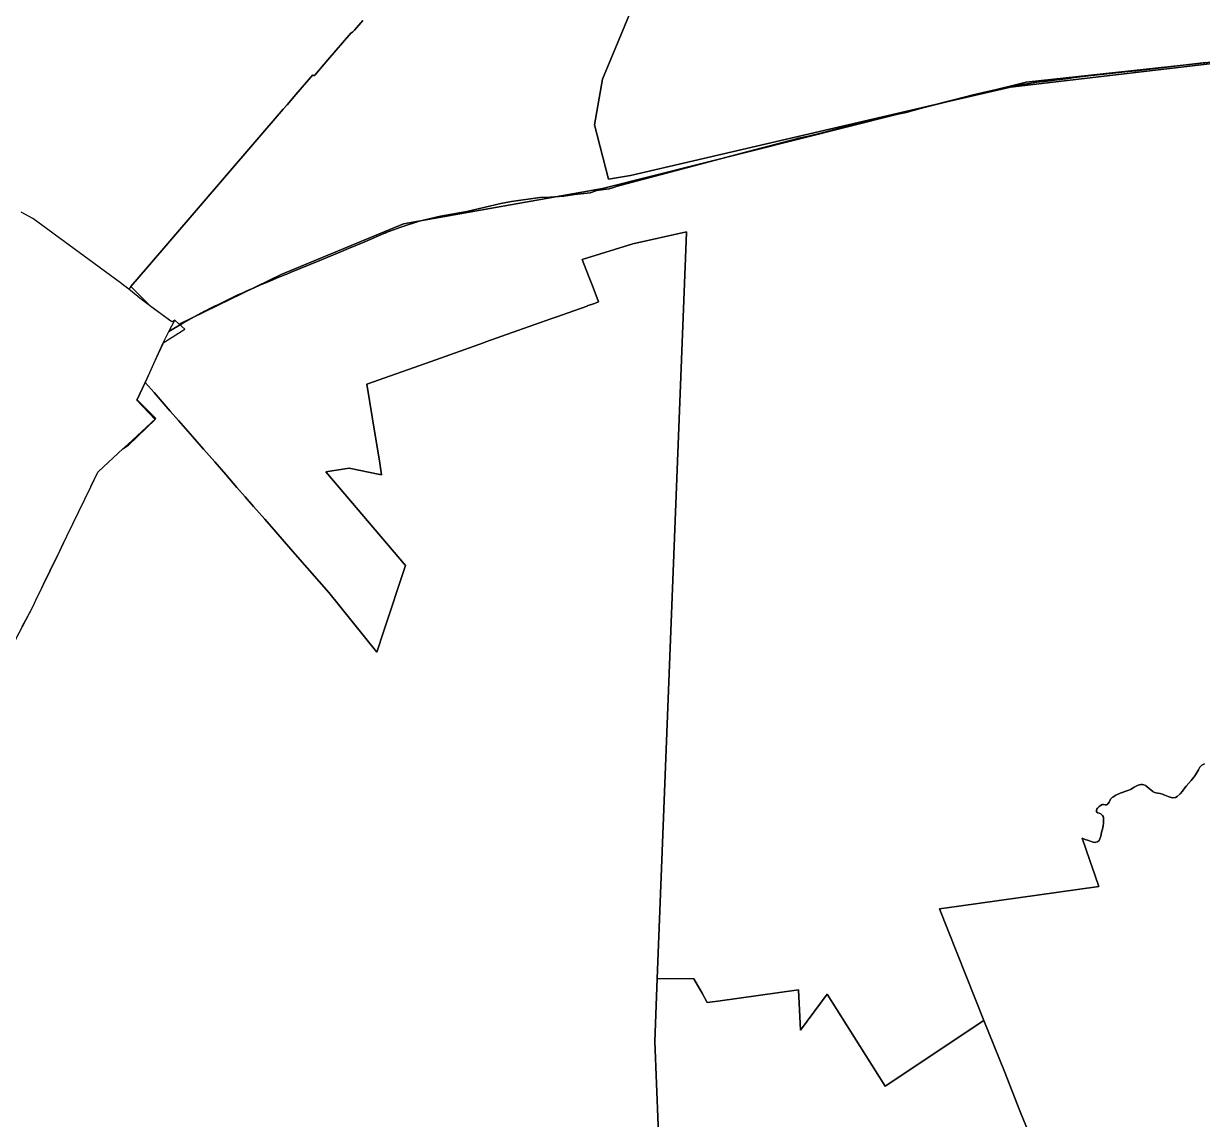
# Model space of a CAD drawing. Header units: inches. Extents: x 11258954 to 11313122, y 3645444 to 3695200.
# Drawn here: x 11269164 to 11276148, y 3663356 to 3669844 of the extents above; entities that cross this region are included whole.
import ezdxf

# ---------------------------------------------------------------- set-up
doc = ezdxf.new("R2010")
doc.units = ezdxf.units.IN
doc.header["$MEASUREMENT"] = 0
for name, color, linetype in [('SchoolBoardDistrict', 253, 'Continuous'), ('SchoolZone_Elementary', 251, 'Continuous'), ('SchoolZone_High', 63, 'Continuous'), ('SchoolZone_Middle', 154, 'Continuous')]:
    doc.layers.add(name, color=color, linetype=linetype)

msp = doc.modelspace()

# ---------------------------------------------------------------- linework, layer by layer
at = {"layer": 'SchoolBoardDistrict'}
for points in [[(11276167, 3669613.75), (11276000, 3669593.5), (11275802, 3669570.25), (11275754, 3669565), (11275706, 3669559.75), (11275582, 3669546.25), (11275471, 3669534), (11275389, 3669525.5), (11275338.013, 3669517.252), (11275338, 3669517.25), (11275287, 3669510.25), (11275227, 3669503.625), (11275167, 3669497), (11275124, 3669490), (11275081, 3669483), (11275010, 3669472.25), (11274875, 3669441.75), (11274789, 3669421.25), (11274675, 3669393.25), (11274526, 3669354.25), (11274392, 3669317.75), (11274324, 3669303.625), (11274053.1015, 3669239.3085), (11274051, 3669238.75), (11273895, 3669198), (11273814, 3669177.75), (11273746, 3669162.75), (11273743.8785, 3669162.1875), (11273456.809, 3669086.033), (11272675.054, 3668878.648), (11272660.6715, 3668874.082), (11272660.1295, 3668873.91), (11272639.553, 3668867.378), (11272639.5165, 3668867.3665), (11272637.875, 3668866.8455), (11272636, 3668866.25), (11272632.689, 3668865.7585), (11272632.575, 3668865.7415), (11272602.022, 3668861.206), (11272560.604, 3668855.058), (11272520.857, 3668842.84), (11272428, 3668832.5), (11272416.156, 3668830.418), (11272364, 3668821.25), (11272284.228, 3668816.755), (11272222.02, 3668814.8985), (11272221.81, 3668814.892), (11272055.503, 3668789.752), (11271992.153, 3668778.34), (11271790, 3668732), (11271634, 3668703.75), (11271507, 3668673.25), (11271399, 3668638.25), (11271313, 3668607), (11271305.865, 3668603.91), (11271298.7525, 3668600.83), (11271298.73, 3668600.82), (11271186, 3668552), (11271088.5315, 3668511.388), (11271048, 3668494.5), (11270918.311, 3668441.627), (11270918.1715, 3668441.57), (11270918, 3668441.5), (11270918.1715, 3668441.625), (11270918.4765, 3668441.847), (11270918.77, 3668442.0615), (11270919.077, 3668442.2855), (11270919.252, 3668442.413), (11270919.077, 3668442.3405), (11270918.9355, 3668442.282), (11270749.2655, 3668372.1125), (11270723, 3668361.25), (11270711.3155, 3668356.42), (11270662.266, 3668336.1465), (11270622.8945, 3668319.873), (11270597.1195, 3668309.2195), (11270573, 3668299.25), (11270563.723, 3668295.1455), (11270530.1055, 3668280.2715), (11270512.645, 3668272.546), (11270509.896, 3668271.33), (11270482.488, 3668259.2035), (11270458.6655, 3668248.663), (11270452.29, 3668245.8425), (11270434, 3668237.75), (11270397.2295, 3668219.9), (11270310.0205, 3668177.564), (11270298.8295, 3668172.131), (11270271.9145, 3668159.0655), (11270245, 3668146), (11270236.411, 3668141.2825), (11270175.3015, 3668107.7165), (11270125.699, 3668080.4715), (11270116.8495, 3668075.611), (11270116.069, 3668075.182), (11270115.178, 3668074.693), (11270108, 3668070.75), (11270025.5555, 3668020.5755), (11270059.398, 3668087.5775), (11270043.164, 3668077.2255), (11270021.9845, 3668091.6465), (11269902.2715, 3668180.0285), (11269862.727, 3668210.6075), (11269786.7665, 3668271.2505), (11269756.7215, 3668294.9545), (11269756.1195, 3668295.429), (11269756.0915, 3668295.451), (11269739.1565, 3668308.8125), (11269219.7815, 3668689.25), (11269149.719, 3668726.75)], [(11269156.287, 3666274.2075), (11269188.3935, 3666335.01), (11269220.5, 3666395.8125), (11269236.9375, 3666429.6875), (11269259.8925, 3666477.018), (11269282.848, 3666524.3485), (11269358.127, 3666679.5615), (11269366.4245, 3666696.6705), (11269389.654, 3666744.5545), (11269421.183, 3666809.5465), (11269492.326, 3666956.242), (11269562.394, 3667100.721), (11269563.469, 3667102.9375), (11269604.969, 3667188.5), (11269607.96, 3667191.2765), (11269752.7625, 3667325.6635), (11269765.4525, 3667337.449), (11269782.0755, 3667352.886), (11269947.1875, 3667506.3125), (11269945.625, 3667507.75), (11269837.375, 3667616.75), (11269888.002, 3667725.7585), (11269935.0895, 3667830.651), (11269990.168, 3667950.2205), (11269991.4795, 3667953.068), (11269991.7125, 3667953.574), (11270009.6335, 3667989.0535), (11270009.653, 3667989.092), (11270025.5555, 3668020.5755), (11270108, 3668070.75), (11270115.178, 3668074.693), (11270116.069, 3668075.182), (11270116.8495, 3668075.611), (11270125.699, 3668080.4715), (11270175.3015, 3668107.7165), (11270236.411, 3668141.2825), (11270245, 3668146), (11270271.9145, 3668159.0655), (11270298.8295, 3668172.131), (11270310.0205, 3668177.564), (11270397.2295, 3668219.9), (11270434, 3668237.75), (11270452.29, 3668245.8425), (11270458.6655, 3668248.663), (11270482.488, 3668259.2035), (11270509.896, 3668271.33), (11270512.645, 3668272.546), (11270530.1055, 3668280.2715), (11270563.723, 3668295.1455), (11270573, 3668299.25), (11270597.1195, 3668309.2195), (11270622.8945, 3668319.873), (11270662.266, 3668336.1465), (11270711.3155, 3668356.42), (11270723, 3668361.25), (11270749.2655, 3668372.1125), (11270918.9355, 3668442.282), (11270919.077, 3668442.3405), (11270919.252, 3668442.413), (11270919.077, 3668442.2855), (11270918.77, 3668442.0615), (11270918.4765, 3668441.847), (11270918.1715, 3668441.625), (11270918, 3668441.5), (11270918.1715, 3668441.57), (11270918.311, 3668441.627), (11271048, 3668494.5), (11271088.5315, 3668511.388), (11271186, 3668552), (11271298.73, 3668600.82), (11271298.7525, 3668600.83), (11271305.865, 3668603.91), (11271313, 3668607), (11271399, 3668638.25), (11271507, 3668673.25), (11271634, 3668703.75), (11271790, 3668732), (11271992.153, 3668778.34), (11272055.503, 3668789.752), (11272221.81, 3668814.892), (11272222.02, 3668814.8985), (11272284.228, 3668816.755), (11272364, 3668821.25), (11272416.156, 3668830.418), (11272428, 3668832.5), (11272520.857, 3668842.84), (11272560.604, 3668855.058), (11272602.022, 3668861.206), (11272632.575, 3668865.7415), (11272632.689, 3668865.7585), (11272636, 3668866.25), (11272637.875, 3668866.8455), (11272639.5165, 3668867.3665), (11272639.553, 3668867.378), (11272660.1295, 3668873.91), (11272660.6715, 3668874.082), (11272675.054, 3668878.648), (11273456.809, 3669086.033), (11273743.8785, 3669162.1875), (11273746, 3669162.75), (11273814, 3669177.75), (11273895, 3669198), (11274051, 3669238.75), (11274053.1015, 3669239.3085), (11274324, 3669303.625), (11274392, 3669317.75), (11274526, 3669354.25), (11274675, 3669393.25), (11274789, 3669421.25), (11274875, 3669441.75), (11275010, 3669472.25), (11275081, 3669483), (11275124, 3669490), (11275167, 3669497), (11275227, 3669503.625), (11275287, 3669510.25), (11275338, 3669517.25), (11275338.013, 3669517.252), (11275389, 3669525.5), (11275471, 3669534), (11275582, 3669546.25), (11275706, 3669559.75), (11275754, 3669565), (11275802, 3669570.25), (11276000, 3669593.5), (11276167, 3669613.75)]]:
    msp.add_lwpolyline(points, dxfattribs=at)
at = {"layer": 'SchoolZone_Elementary'}
for points in [[(11277183.635, 3669722.964, 0), (11275103.8945, 3669497.9925, 0), (11274626.0315, 3669377.813, 0), (11272594.2075, 3668866.821, 0), (11271414.355, 3668658.722, 0), (11270689.445, 3668357.5095, 0), (11270086.8225, 3668063.709, 0), (11270086.6665, 3668063.633, 0), (11270059.248, 3668087.8165, 0), (11270047.098, 3668080.2735, 0), (11270042.696, 3668077.52, 0), (11269920.329, 3668166.697, 0), (11269800.2275, 3668286.969, 0), (11269786.7665, 3668271.2505, 0), (11269756.7215, 3668294.9545, 0), (11269739.1565, 3668308.8125, 0), (11269219.7815, 3668689.25, 0), (11269149.719, 3668726.75, 0)], [(11272943.3405, 3662822.5795, 0), (11272903.2315, 3663817.451, 0), (11272917.891, 3664190.6705, 0), (11273091.3875, 3668607.7, 0), (11273091.555, 3668611.958, 0), (11272773.854, 3668539.5945, 0), (11272473.333, 3668447.6665, 0), (11272511.5485, 3668349.966, 0), (11272538.2755, 3668281.637, 0), (11272569.439, 3668195.725, 0), (11272545.6265, 3668187.357, 0), (11272545.6235, 3668187.356, 0), (11272502.324, 3668171.968, 0), (11272502.2225, 3668171.932, 0), (11272350.6455, 3668118.0635, 0), (11272334.3335, 3668112.2635, 0), (11272299.9665, 3668100.0755, 0), (11272294.101, 3668097.9955, 0), (11272092.6915, 3668026.339, 0), (11271902.968, 3667959.1845, 0), (11271887.9075, 3667953.854, 0), (11271578.8785, 3667844.156, 0), (11271196.711, 3667709.038, 0), (11271230.427, 3667504.5775, 0), (11271273.7075, 3667241.339, 0), (11271285.0055, 3667172.622, 0), (11271274.075, 3667174.8625, 0), (11271092.9805, 3667211.9785, 0), (11270955.032, 3667189.398, 0), (11270955.0265, 3667189.397, 0), (11271427.506, 3666635.387, 0), (11271297.692, 3666248.2915, 0), (11271256.43, 3666122.7015, 0), (11270971.723, 3666474.9355, 0), (11270786.696, 3666687.002, 0), (11270707.7365, 3666777.5005, 0), (11270658.379, 3666834.0715, 0), (11270592.569, 3666909.499, 0), (11270526.7585, 3666984.9265, 0), (11270477.401, 3667041.4975, 0), (11270428.0435, 3667098.068, 0), (11270362.2335, 3667173.4955, 0), (11270296.4235, 3667248.923, 0), (11270230.4995, 3667324.2365, 0), (11270164.96, 3667399.1145, 0), (11270082.5605, 3667493.254, 0), (11270032.902, 3667549.988, 0), (11269936.8885, 3667659.681, 0), (11269884.8995, 3667719.078, 0), (11269911.7685, 3667778.701, 0), (11269935.0895, 3667830.651, 0), (11269991.752, 3667953.599, 0), (11270119.5255, 3668035.1175, 0), (11270086.6665, 3668063.633, 0), (11270086.8225, 3668063.709, 0), (11270689.445, 3668357.5095, 0), (11271414.355, 3668658.722, 0), (11272594.2075, 3668866.821, 0), (11274626.0315, 3669377.813, 0), (11275103.8945, 3669497.9925, 0), (11277183.635, 3669722.964, 0)], [(11268904.5315, 3665797.4375, 0), (11269220.5, 3666395.8125, 0), (11269236.9375, 3666429.6875, 0), (11269366.4245, 3666696.6705, 0), (11269368.059, 3666700.039, 0), (11269368.0645, 3666700.05, 0), (11269421.183, 3666809.5465, 0), (11269422.7435, 3666812.763, 0), (11269562.394, 3667100.721, 0), (11269604.969, 3667188.5, 0), (11269607.96, 3667191.2765, 0), (11269752.7625, 3667325.6635, 0), (11269785.834, 3667348.965, 0), (11269944.1935, 3667499.636, 0), (11269835.863, 3667613.4945, 0), (11269884.8995, 3667719.078, 0), (11269936.8885, 3667659.681, 0), (11270032.902, 3667549.988, 0), (11270082.5605, 3667493.254, 0), (11270164.96, 3667399.1145, 0), (11270230.4995, 3667324.2365, 0), (11270296.4235, 3667248.923, 0), (11270362.2335, 3667173.4955, 0), (11270428.0435, 3667098.068, 0), (11270477.401, 3667041.4975, 0), (11270526.7585, 3666984.9265, 0), (11270592.569, 3666909.499, 0), (11270658.379, 3666834.0715, 0), (11270707.7365, 3666777.5005, 0), (11270786.696, 3666687.002, 0), (11270971.723, 3666474.9355, 0), (11271256.43, 3666122.7015, 0), (11271297.692, 3666248.2915, 0), (11271427.506, 3666635.387, 0), (11270955.0265, 3667189.397, 0), (11270955.032, 3667189.398, 0), (11271092.9805, 3667211.9785, 0), (11271274.075, 3667174.8625, 0), (11271285.0055, 3667172.622, 0), (11271273.7075, 3667241.339, 0), (11271230.427, 3667504.5775, 0), (11271196.711, 3667709.038, 0), (11271578.8785, 3667844.156, 0), (11271887.9075, 3667953.854, 0), (11271902.968, 3667959.1845, 0), (11272092.6915, 3668026.339, 0), (11272294.101, 3668097.9955, 0), (11272299.9665, 3668100.0755, 0), (11272334.3335, 3668112.2635, 0), (11272350.6455, 3668118.0635, 0), (11272502.2225, 3668171.932, 0), (11272502.324, 3668171.968, 0), (11272545.6235, 3668187.356, 0), (11272545.6265, 3668187.357, 0), (11272569.439, 3668195.725, 0), (11272538.2755, 3668281.637, 0), (11272511.5485, 3668349.966, 0), (11272473.333, 3668447.6665, 0), (11272773.854, 3668539.5945, 0), (11273091.555, 3668611.958, 0), (11273091.3875, 3668607.7, 0), (11272917.891, 3664190.6705, 0), (11272903.2315, 3663817.451, 0), (11272943.3405, 3662822.5795, 0)], [(11276160.325, 3665462, 0), (11276143.65, 3665452.775, 0), (11276131.875, 3665441.375, 0), (11276123.6, 3665425.9, 0), (11276107.1, 3665397.25, 0), (11276103.849, 3665393.139, 0), (11276080.35, 3665363.425, 0), (11276051.55, 3665328.8, 0), (11276037.2, 3665310.725, 0), (11276029.925, 3665299.425, 0), (11276015.7, 3665283.15, 0), (11275998.375, 3665268.475, 0), (11275987.525, 3665261.675, 0), (11275969.15, 3665260.25, 0), (11275945.475, 3665267.25, 0), (11275935.375, 3665271.9, 0), (11275924.1405, 3665276.1345, 0), (11275919.6965, 3665278.3235, 0), (11275911.625, 3665282.3, 0), (11275897.725, 3665285.25, 0), (11275883.7, 3665288, 0), (11275871.35, 3665290.575, 0), (11275865.975, 3665292.1, 0), (11275856.7, 3665295.65, 0), (11275854.666, 3665297.1355, 0), (11275841.4, 3665306.825, 0), (11275831.7425, 3665314.8275, 0), (11275819.425, 3665325.675, 0), (11275809.825, 3665333.125, 0), (11275800.325, 3665336.875, 0), (11275792.625, 3665338.4, 0), (11275790.1025, 3665338.5255, 0), (11275782.575, 3665338.9, 0), (11275774.525, 3665337.45, 0), (11275766.35, 3665334.35, 0), (11275754.925, 3665329.225, 0), (11275743.7, 3665322.85, 0), (11275732.1435, 3665315.972, 0), (11275731.35, 3665315.5, 0), (11275721.75, 3665310.025, 0), (11275711.325, 3665305.6, 0), (11275699.925, 3665301.025, 0), (11275688.425, 3665297.05, 0), (11275674.183, 3665292.543, 0), (11275673.1, 3665292.2, 0), (11275661.225, 3665287.9, 0), (11275648.3, 3665282.45, 0), (11275642.35, 3665279.95, 0), (11275634.625, 3665276.05, 0), (11275623.325, 3665268.725, 0), (11275616.6765, 3665264.6225, 0), (11275614.25, 3665263.125, 0), (11275603.375, 3665251.425, 0), (11275599.55, 3665242.15, 0), (11275595.55, 3665233.525, 0), (11275587.875, 3665224.3, 0), (11275584.625, 3665221.425, 0), (11275578.525, 3665218.6, 0), (11275571.075, 3665218.2, 0), (11275561, 3665219.7125, 0), (11275560.25, 3665219.825, 0), (11275556.425, 3665219.725, 0), (11275550.525, 3665218, 0), (11275541.275, 3665213.3, 0), (11275536.3, 3665209.025, 0), (11275526.775, 3665199.6, 0), (11275522.175, 3665193.675, 0), (11275520.125, 3665188.625, 0), (11275520, 3665178.825, 0), (11275523.5, 3665173.725, 0), (11275526.525, 3665171.275, 0), (11275535.075, 3665168.75, 0), (11275545.85, 3665164.625, 0), (11275551.3, 3665159.525, 0), (11275555.425, 3665156.025, 0), (11275559.9, 3665149.35, 0), (11275561.9, 3665142.9, 0), (11275562.5, 3665134.325, 0), (11275561.925, 3665121.575, 0), (11275560.875, 3665108.175, 0), (11275559.575, 3665095.45, 0), (11275557.45, 3665082.325, 0), (11275553.8, 3665069.1, 0), (11275550.4, 3665056.875, 0), (11275547.725, 3665042.975, 0), (11275545.2305, 3665032.697, 0), (11275540.275, 3665016.775, 0), (11275535.5, 3665007.375, 0), (11275526.125, 3665000.15, 0), (11275517.025, 3664996.95, 0), (11275512.6, 3664996.15, 0), (11275501, 3664997.2, 0), (11275487.95, 3665000.675, 0), (11275477.775, 3665004.65, 0), (11275466.725, 3665008.825, 0), (11275453.8, 3665013.85, 0), (11275436.009, 3665021.986, 0), (11275481.22, 3664888.9745, 0), (11275509.891, 3664804.624, 0), (11275533.6825, 3664734.633, 0), (11275533.6835, 3664734.6295, 0), (11274705.1175, 3664618.755, 0), (11274589.5515, 3664602.5935, 0), (11274853.431, 3663942.404, 0), (11274975.623, 3663639.092, 0), (11275066.7, 3663407.5655, 0), (11275105.125, 3663311.129, 0)], [(11275105.125, 3663311.129, 0), (11275066.7, 3663407.5655, 0), (11274975.623, 3663639.092, 0), (11274853.431, 3663942.404, 0), (11274589.5515, 3664602.5935, 0), (11274705.1175, 3664618.755, 0), (11275533.6835, 3664734.6295, 0), (11275533.6825, 3664734.633, 0), (11275509.891, 3664804.624, 0), (11275481.22, 3664888.9745, 0), (11275436.009, 3665021.986, 0), (11275453.8, 3665013.85, 0), (11275466.725, 3665008.825, 0), (11275477.775, 3665004.65, 0), (11275487.95, 3665000.675, 0), (11275501, 3664997.2, 0), (11275512.6, 3664996.15, 0), (11275517.025, 3664996.95, 0), (11275526.125, 3665000.15, 0), (11275535.5, 3665007.375, 0), (11275540.275, 3665016.775, 0), (11275545.2305, 3665032.697, 0), (11275547.725, 3665042.975, 0), (11275550.4, 3665056.875, 0), (11275553.8, 3665069.1, 0), (11275557.45, 3665082.325, 0), (11275559.575, 3665095.45, 0), (11275560.875, 3665108.175, 0), (11275561.925, 3665121.575, 0), (11275562.5, 3665134.325, 0), (11275561.9, 3665142.9, 0), (11275559.9, 3665149.35, 0), (11275555.425, 3665156.025, 0), (11275551.3, 3665159.525, 0), (11275545.85, 3665164.625, 0), (11275535.075, 3665168.75, 0), (11275526.525, 3665171.275, 0), (11275523.5, 3665173.725, 0), (11275520, 3665178.825, 0), (11275520.125, 3665188.625, 0), (11275522.175, 3665193.675, 0), (11275526.775, 3665199.6, 0), (11275536.3, 3665209.025, 0), (11275541.275, 3665213.3, 0), (11275550.525, 3665218, 0), (11275556.425, 3665219.725, 0), (11275560.25, 3665219.825, 0), (11275561, 3665219.7125, 0), (11275571.075, 3665218.2, 0), (11275578.525, 3665218.6, 0), (11275584.625, 3665221.425, 0), (11275587.875, 3665224.3, 0), (11275595.55, 3665233.525, 0), (11275599.55, 3665242.15, 0), (11275603.375, 3665251.425, 0), (11275614.25, 3665263.125, 0), (11275616.6765, 3665264.6225, 0), (11275623.325, 3665268.725, 0), (11275634.625, 3665276.05, 0), (11275642.35, 3665279.95, 0), (11275648.3, 3665282.45, 0), (11275661.225, 3665287.9, 0), (11275673.1, 3665292.2, 0), (11275674.183, 3665292.543, 0), (11275688.425, 3665297.05, 0), (11275699.925, 3665301.025, 0), (11275711.325, 3665305.6, 0), (11275721.75, 3665310.025, 0), (11275731.35, 3665315.5, 0), (11275732.1435, 3665315.972, 0), (11275743.7, 3665322.85, 0), (11275754.925, 3665329.225, 0), (11275766.35, 3665334.35, 0), (11275774.525, 3665337.45, 0), (11275782.575, 3665338.9, 0), (11275790.1025, 3665338.5255, 0), (11275792.625, 3665338.4, 0), (11275800.325, 3665336.875, 0), (11275809.825, 3665333.125, 0), (11275819.425, 3665325.675, 0), (11275831.7425, 3665314.8275, 0), (11275841.4, 3665306.825, 0), (11275854.666, 3665297.1355, 0), (11275856.7, 3665295.65, 0), (11275865.975, 3665292.1, 0), (11275871.35, 3665290.575, 0), (11275883.7, 3665288, 0), (11275897.725, 3665285.25, 0), (11275911.625, 3665282.3, 0), (11275919.6965, 3665278.3235, 0), (11275924.1405, 3665276.1345, 0), (11275935.375, 3665271.9, 0), (11275945.475, 3665267.25, 0), (11275969.15, 3665260.25, 0), (11275987.525, 3665261.675, 0), (11275998.375, 3665268.475, 0), (11276015.7, 3665283.15, 0), (11276029.925, 3665299.425, 0), (11276037.2, 3665310.725, 0), (11276051.55, 3665328.8, 0), (11276080.35, 3665363.425, 0), (11276103.849, 3665393.139, 0), (11276107.1, 3665397.25, 0), (11276123.6, 3665425.9, 0), (11276131.875, 3665441.375, 0), (11276143.65, 3665452.775, 0), (11276160.325, 3665462, 0)]]:
    msp.add_polyline3d(points, dxfattribs=at)
at = {"layer": 'SchoolZone_High'}
for points in [[(11277183.635, 3669722.964, 0), (11275009.8625, 3669467.0115, 0), (11274626.0315, 3669377.813, 0), (11272758.8695, 3668943.9025, 0), (11272629.287, 3668923.169, 0), (11272546.3545, 3669244.5335, 0), (11272593.004, 3669514.065, 0), (11272857.352, 3670151.6105, 0)], [(11272857.352, 3670151.6105, 0), (11272593.004, 3669514.065, 0), (11272546.3545, 3669244.5335, 0), (11272629.287, 3668923.169, 0), (11272758.8695, 3668943.9025, 0), (11274626.0315, 3669377.813, 0), (11275009.8625, 3669467.0115, 0), (11277183.635, 3669722.964, 0)], [(11268904.5315, 3665797.4375, 0), (11269220.5, 3666395.8125, 0), (11269236.9375, 3666429.6875, 0), (11269366.4245, 3666696.6705, 0), (11269368.059, 3666700.039, 0), (11269368.0645, 3666700.05, 0), (11269421.183, 3666809.5465, 0), (11269422.7435, 3666812.763, 0), (11269562.394, 3667100.721, 0), (11269604.969, 3667188.5, 0), (11269607.96, 3667191.2765, 0), (11269752.7625, 3667325.6635, 0), (11269785.834, 3667348.965, 0), (11269944.1935, 3667499.636, 0), (11269835.863, 3667613.4945, 0), (11269884.8995, 3667719.078, 0), (11269911.7685, 3667778.701, 0), (11269935.0895, 3667830.651, 0), (11269991.752, 3667953.599, 0), (11270119.5255, 3668035.1175, 0), (11270086.8225, 3668063.709, 0), (11270059.248, 3668087.8165, 0), (11270047.098, 3668080.2735, 0), (11270042.696, 3668077.52, 0), (11269920.329, 3668166.697, 0), (11269800.2275, 3668286.969, 0), (11269786.7665, 3668271.2505, 0), (11269756.7215, 3668294.9545, 0), (11269739.1565, 3668308.8125, 0), (11269219.7815, 3668689.25, 0), (11269149.719, 3668726.75, 0)]]:
    msp.add_polyline3d(points, dxfattribs=at)
at = {"layer": 'SchoolZone_Middle'}
for points in [[(11271173.969, 3669862.25, 0), (11271124.344, 3669805.25, 0), (11271113.094, 3669792.5625, 0), (11271103.5685, 3669787.7245, 0), (11270966.645, 3669628.5015, 0), (11270889.047, 3669538.267, 0), (11270885.4425, 3669534.0755, 0), (11270882.515, 3669536.593, 0), (11270877.8605, 3669540.5955, 0), (11270777.6315, 3669424.045, 0), (11270725.4765, 3669363.3835, 0), (11270702.4535, 3669336.6055, 0), (11270031.281, 3668555.966, 0), (11269898.355, 3668401.211, 0), (11269800.2275, 3668286.969, 0), (11269786.7665, 3668271.2505, 0), (11269756.7215, 3668294.9545, 0), (11269739.1565, 3668308.8125, 0), (11269219.7815, 3668689.25, 0), (11269149.719, 3668726.75, 0)], [(11276160.325, 3665462, 0), (11276143.65, 3665452.775, 0), (11276131.875, 3665441.375, 0), (11276123.6, 3665425.9, 0), (11276107.1, 3665397.25, 0), (11276103.849, 3665393.139, 0), (11276080.35, 3665363.425, 0), (11276051.55, 3665328.8, 0), (11276037.2, 3665310.725, 0), (11276029.925, 3665299.425, 0), (11276015.7, 3665283.15, 0), (11275998.375, 3665268.475, 0), (11275987.525, 3665261.675, 0), (11275969.15, 3665260.25, 0), (11275945.475, 3665267.25, 0), (11275935.375, 3665271.9, 0), (11275924.1405, 3665276.1345, 0), (11275919.6965, 3665278.3235, 0), (11275911.625, 3665282.3, 0), (11275897.725, 3665285.25, 0), (11275883.7, 3665288, 0), (11275871.35, 3665290.575, 0), (11275865.975, 3665292.1, 0), (11275856.7, 3665295.65, 0), (11275854.666, 3665297.1355, 0), (11275841.4, 3665306.825, 0), (11275831.7425, 3665314.8275, 0), (11275819.425, 3665325.675, 0), (11275809.825, 3665333.125, 0), (11275800.325, 3665336.875, 0), (11275792.625, 3665338.4, 0), (11275790.1025, 3665338.5255, 0), (11275782.575, 3665338.9, 0), (11275774.525, 3665337.45, 0), (11275766.35, 3665334.35, 0), (11275754.925, 3665329.225, 0), (11275743.7, 3665322.85, 0), (11275732.1435, 3665315.972, 0), (11275731.35, 3665315.5, 0), (11275721.75, 3665310.025, 0), (11275711.325, 3665305.6, 0), (11275699.925, 3665301.025, 0), (11275688.425, 3665297.05, 0), (11275674.183, 3665292.543, 0), (11275673.1, 3665292.2, 0), (11275661.225, 3665287.9, 0), (11275648.3, 3665282.45, 0), (11275642.35, 3665279.95, 0), (11275634.625, 3665276.05, 0), (11275623.325, 3665268.725, 0), (11275616.6765, 3665264.6225, 0), (11275614.25, 3665263.125, 0), (11275603.375, 3665251.425, 0), (11275599.55, 3665242.15, 0), (11275595.55, 3665233.525, 0), (11275587.875, 3665224.3, 0), (11275584.625, 3665221.425, 0), (11275578.525, 3665218.6, 0), (11275571.075, 3665218.2, 0), (11275561, 3665219.7125, 0), (11275560.25, 3665219.825, 0), (11275556.425, 3665219.725, 0), (11275550.525, 3665218, 0), (11275541.275, 3665213.3, 0), (11275536.3, 3665209.025, 0), (11275526.775, 3665199.6, 0), (11275522.175, 3665193.675, 0), (11275520.125, 3665188.625, 0), (11275520, 3665178.825, 0), (11275523.5, 3665173.725, 0), (11275526.525, 3665171.275, 0), (11275535.075, 3665168.75, 0), (11275545.85, 3665164.625, 0), (11275551.3, 3665159.525, 0), (11275555.425, 3665156.025, 0), (11275559.9, 3665149.35, 0), (11275561.9, 3665142.9, 0), (11275562.5, 3665134.325, 0), (11275561.925, 3665121.575, 0), (11275560.875, 3665108.175, 0), (11275559.575, 3665095.45, 0), (11275557.45, 3665082.325, 0), (11275553.8, 3665069.1, 0), (11275550.4, 3665056.875, 0), (11275547.725, 3665042.975, 0), (11275545.2305, 3665032.697, 0), (11275540.275, 3665016.775, 0), (11275535.5, 3665007.375, 0), (11275526.125, 3665000.15, 0), (11275517.025, 3664996.95, 0), (11275512.6, 3664996.15, 0), (11275501, 3664997.2, 0), (11275487.95, 3665000.675, 0), (11275477.775, 3665004.65, 0), (11275466.725, 3665008.825, 0), (11275453.8, 3665013.85, 0), (11275436.009, 3665021.986, 0), (11275481.22, 3664888.9745, 0), (11275509.891, 3664804.624, 0), (11275533.6825, 3664734.633, 0), (11275533.6835, 3664734.6295, 0), (11274705.1175, 3664618.755, 0), (11274589.5515, 3664602.5935, 0), (11274853.431, 3663942.404, 0), (11274267.7815, 3663552.6015, 0), (11273925.2245, 3664097.347, 0), (11273766.96, 3663884.1855, 0), (11273755.719, 3664124.3125, 0), (11273276.6875, 3664056.5, 0), (11273214.3125, 3664048, 0), (11273183.344, 3664103.125, 0), (11273134.1565, 3664188.0625, 0), (11272917.891, 3664190.6705, 0), (11273091.3875, 3668607.7, 0), (11273091.555, 3668611.958, 0), (11272773.854, 3668539.5945, 0), (11272473.333, 3668447.6665, 0), (11272511.5485, 3668349.966, 0), (11272538.2755, 3668281.637, 0), (11272569.439, 3668195.725, 0), (11272545.6265, 3668187.357, 0), (11272545.6235, 3668187.356, 0), (11272502.324, 3668171.968, 0), (11272502.2225, 3668171.932, 0), (11272350.6455, 3668118.0635, 0), (11272334.3335, 3668112.2635, 0), (11272299.9665, 3668100.0755, 0), (11272294.101, 3668097.9955, 0), (11272092.6915, 3668026.339, 0), (11271902.968, 3667959.1845, 0), (11271887.9075, 3667953.854, 0), (11271578.8785, 3667844.156, 0), (11271196.711, 3667709.038, 0), (11271230.427, 3667504.5775, 0), (11271273.7075, 3667241.339, 0), (11271285.0055, 3667172.622, 0), (11271274.075, 3667174.8625, 0), (11271092.9805, 3667211.9785, 0), (11270955.032, 3667189.398, 0), (11270955.0265, 3667189.397, 0), (11271427.506, 3666635.387, 0), (11271297.692, 3666248.2915, 0), (11271256.43, 3666122.7015, 0), (11270971.723, 3666474.9355, 0), (11270786.696, 3666687.002, 0), (11270707.7365, 3666777.5005, 0), (11270658.379, 3666834.0715, 0), (11270592.569, 3666909.499, 0), (11270526.7585, 3666984.9265, 0), (11270477.401, 3667041.4975, 0), (11270428.0435, 3667098.068, 0), (11270362.2335, 3667173.4955, 0), (11270296.4235, 3667248.923, 0), (11270230.4995, 3667324.2365, 0), (11270164.96, 3667399.1145, 0), (11270082.5605, 3667493.254, 0), (11270032.902, 3667549.988, 0), (11269936.8885, 3667659.681, 0), (11269884.8995, 3667719.078, 0), (11269911.7685, 3667778.701, 0), (11269935.0895, 3667830.651, 0), (11269991.752, 3667953.599, 0), (11270119.5255, 3668035.1175, 0), (11270086.8225, 3668063.709, 0), (11270059.248, 3668087.8165, 0), (11270047.098, 3668080.2735, 0), (11270042.696, 3668077.52, 0), (11269920.329, 3668166.697, 0), (11269800.2275, 3668286.969, 0), (11269898.355, 3668401.211, 0), (11270031.281, 3668555.966, 0), (11270702.4535, 3669336.6055, 0), (11270725.4765, 3669363.3835, 0), (11270777.6315, 3669424.045, 0), (11270877.8605, 3669540.5955, 0), (11270882.515, 3669536.593, 0), (11270885.4425, 3669534.0755, 0), (11270889.047, 3669538.267, 0), (11270966.645, 3669628.5015, 0), (11271103.5685, 3669787.7245, 0), (11271113.094, 3669792.5625, 0), (11271124.344, 3669805.25, 0), (11271173.969, 3669862.25, 0)], [(11268904.5315, 3665797.4375, 0), (11269220.5, 3666395.8125, 0), (11269236.9375, 3666429.6875, 0), (11269366.4245, 3666696.6705, 0), (11269368.059, 3666700.039, 0), (11269368.0645, 3666700.05, 0), (11269421.183, 3666809.5465, 0), (11269422.7435, 3666812.763, 0), (11269562.394, 3667100.721, 0), (11269604.969, 3667188.5, 0), (11269607.96, 3667191.2765, 0), (11269752.7625, 3667325.6635, 0), (11269785.834, 3667348.965, 0), (11269944.1935, 3667499.636, 0), (11269835.863, 3667613.4945, 0), (11269884.8995, 3667719.078, 0), (11269936.8885, 3667659.681, 0), (11270032.902, 3667549.988, 0), (11270082.5605, 3667493.254, 0), (11270164.96, 3667399.1145, 0), (11270230.4995, 3667324.2365, 0), (11270296.4235, 3667248.923, 0), (11270362.2335, 3667173.4955, 0), (11270428.0435, 3667098.068, 0), (11270477.401, 3667041.4975, 0), (11270526.7585, 3666984.9265, 0), (11270592.569, 3666909.499, 0), (11270658.379, 3666834.0715, 0), (11270707.7365, 3666777.5005, 0), (11270786.696, 3666687.002, 0), (11270971.723, 3666474.9355, 0), (11271256.43, 3666122.7015, 0), (11271297.692, 3666248.2915, 0), (11271427.506, 3666635.387, 0), (11270955.0265, 3667189.397, 0), (11270955.032, 3667189.398, 0), (11271092.9805, 3667211.9785, 0), (11271274.075, 3667174.8625, 0), (11271285.0055, 3667172.622, 0), (11271273.7075, 3667241.339, 0), (11271230.427, 3667504.5775, 0), (11271196.711, 3667709.038, 0), (11271578.8785, 3667844.156, 0), (11271887.9075, 3667953.854, 0), (11271902.968, 3667959.1845, 0), (11272092.6915, 3668026.339, 0), (11272294.101, 3668097.9955, 0), (11272299.9665, 3668100.0755, 0), (11272334.3335, 3668112.2635, 0), (11272350.6455, 3668118.0635, 0), (11272502.2225, 3668171.932, 0), (11272502.324, 3668171.968, 0), (11272545.6235, 3668187.356, 0), (11272545.6265, 3668187.357, 0), (11272569.439, 3668195.725, 0), (11272538.2755, 3668281.637, 0), (11272511.5485, 3668349.966, 0), (11272473.333, 3668447.6665, 0), (11272773.854, 3668539.5945, 0), (11273091.555, 3668611.958, 0), (11273091.3875, 3668607.7, 0), (11272917.891, 3664190.6705, 0), (11273134.1565, 3664188.0625, 0), (11273183.344, 3664103.125, 0), (11273214.3125, 3664048, 0), (11273276.6875, 3664056.5, 0), (11273755.719, 3664124.3125, 0), (11273766.96, 3663884.1855, 0), (11273925.2245, 3664097.347, 0), (11274267.7815, 3663552.6015, 0), (11274853.431, 3663942.404, 0), (11274589.5515, 3664602.5935, 0), (11274705.1175, 3664618.755, 0), (11275533.6835, 3664734.6295, 0), (11275533.6825, 3664734.633, 0), (11275509.891, 3664804.624, 0), (11275481.22, 3664888.9745, 0), (11275436.009, 3665021.986, 0), (11275453.8, 3665013.85, 0), (11275466.725, 3665008.825, 0), (11275477.775, 3665004.65, 0), (11275487.95, 3665000.675, 0), (11275501, 3664997.2, 0), (11275512.6, 3664996.15, 0), (11275517.025, 3664996.95, 0), (11275526.125, 3665000.15, 0), (11275535.5, 3665007.375, 0), (11275540.275, 3665016.775, 0), (11275545.2305, 3665032.697, 0), (11275547.725, 3665042.975, 0), (11275550.4, 3665056.875, 0), (11275553.8, 3665069.1, 0), (11275557.45, 3665082.325, 0), (11275559.575, 3665095.45, 0), (11275560.875, 3665108.175, 0), (11275561.925, 3665121.575, 0), (11275562.5, 3665134.325, 0), (11275561.9, 3665142.9, 0), (11275559.9, 3665149.35, 0), (11275555.425, 3665156.025, 0), (11275551.3, 3665159.525, 0), (11275545.85, 3665164.625, 0), (11275535.075, 3665168.75, 0), (11275526.525, 3665171.275, 0), (11275523.5, 3665173.725, 0), (11275520, 3665178.825, 0), (11275520.125, 3665188.625, 0), (11275522.175, 3665193.675, 0), (11275526.775, 3665199.6, 0), (11275536.3, 3665209.025, 0), (11275541.275, 3665213.3, 0), (11275550.525, 3665218, 0), (11275556.425, 3665219.725, 0), (11275560.25, 3665219.825, 0), (11275561, 3665219.7125, 0), (11275571.075, 3665218.2, 0), (11275578.525, 3665218.6, 0), (11275584.625, 3665221.425, 0), (11275587.875, 3665224.3, 0), (11275595.55, 3665233.525, 0), (11275599.55, 3665242.15, 0), (11275603.375, 3665251.425, 0), (11275614.25, 3665263.125, 0), (11275616.6765, 3665264.6225, 0), (11275623.325, 3665268.725, 0), (11275634.625, 3665276.05, 0), (11275642.35, 3665279.95, 0), (11275648.3, 3665282.45, 0), (11275661.225, 3665287.9, 0), (11275673.1, 3665292.2, 0), (11275674.183, 3665292.543, 0), (11275688.425, 3665297.05, 0), (11275699.925, 3665301.025, 0), (11275711.325, 3665305.6, 0), (11275721.75, 3665310.025, 0), (11275731.35, 3665315.5, 0), (11275732.1435, 3665315.972, 0), (11275743.7, 3665322.85, 0), (11275754.925, 3665329.225, 0), (11275766.35, 3665334.35, 0), (11275774.525, 3665337.45, 0), (11275782.575, 3665338.9, 0), (11275790.1025, 3665338.5255, 0), (11275792.625, 3665338.4, 0), (11275800.325, 3665336.875, 0), (11275809.825, 3665333.125, 0), (11275819.425, 3665325.675, 0), (11275831.7425, 3665314.8275, 0), (11275841.4, 3665306.825, 0), (11275854.666, 3665297.1355, 0), (11275856.7, 3665295.65, 0), (11275865.975, 3665292.1, 0), (11275871.35, 3665290.575, 0), (11275883.7, 3665288, 0), (11275897.725, 3665285.25, 0), (11275911.625, 3665282.3, 0), (11275919.6965, 3665278.3235, 0), (11275924.1405, 3665276.1345, 0), (11275935.375, 3665271.9, 0), (11275945.475, 3665267.25, 0), (11275969.15, 3665260.25, 0), (11275987.525, 3665261.675, 0), (11275998.375, 3665268.475, 0), (11276015.7, 3665283.15, 0), (11276029.925, 3665299.425, 0), (11276037.2, 3665310.725, 0), (11276051.55, 3665328.8, 0), (11276080.35, 3665363.425, 0), (11276103.849, 3665393.139, 0), (11276107.1, 3665397.25, 0), (11276123.6, 3665425.9, 0), (11276131.875, 3665441.375, 0), (11276143.65, 3665452.775, 0), (11276160.325, 3665462, 0)]]:
    msp.add_polyline3d(points, dxfattribs=at)

doc.saveas('drawing.dxf')
